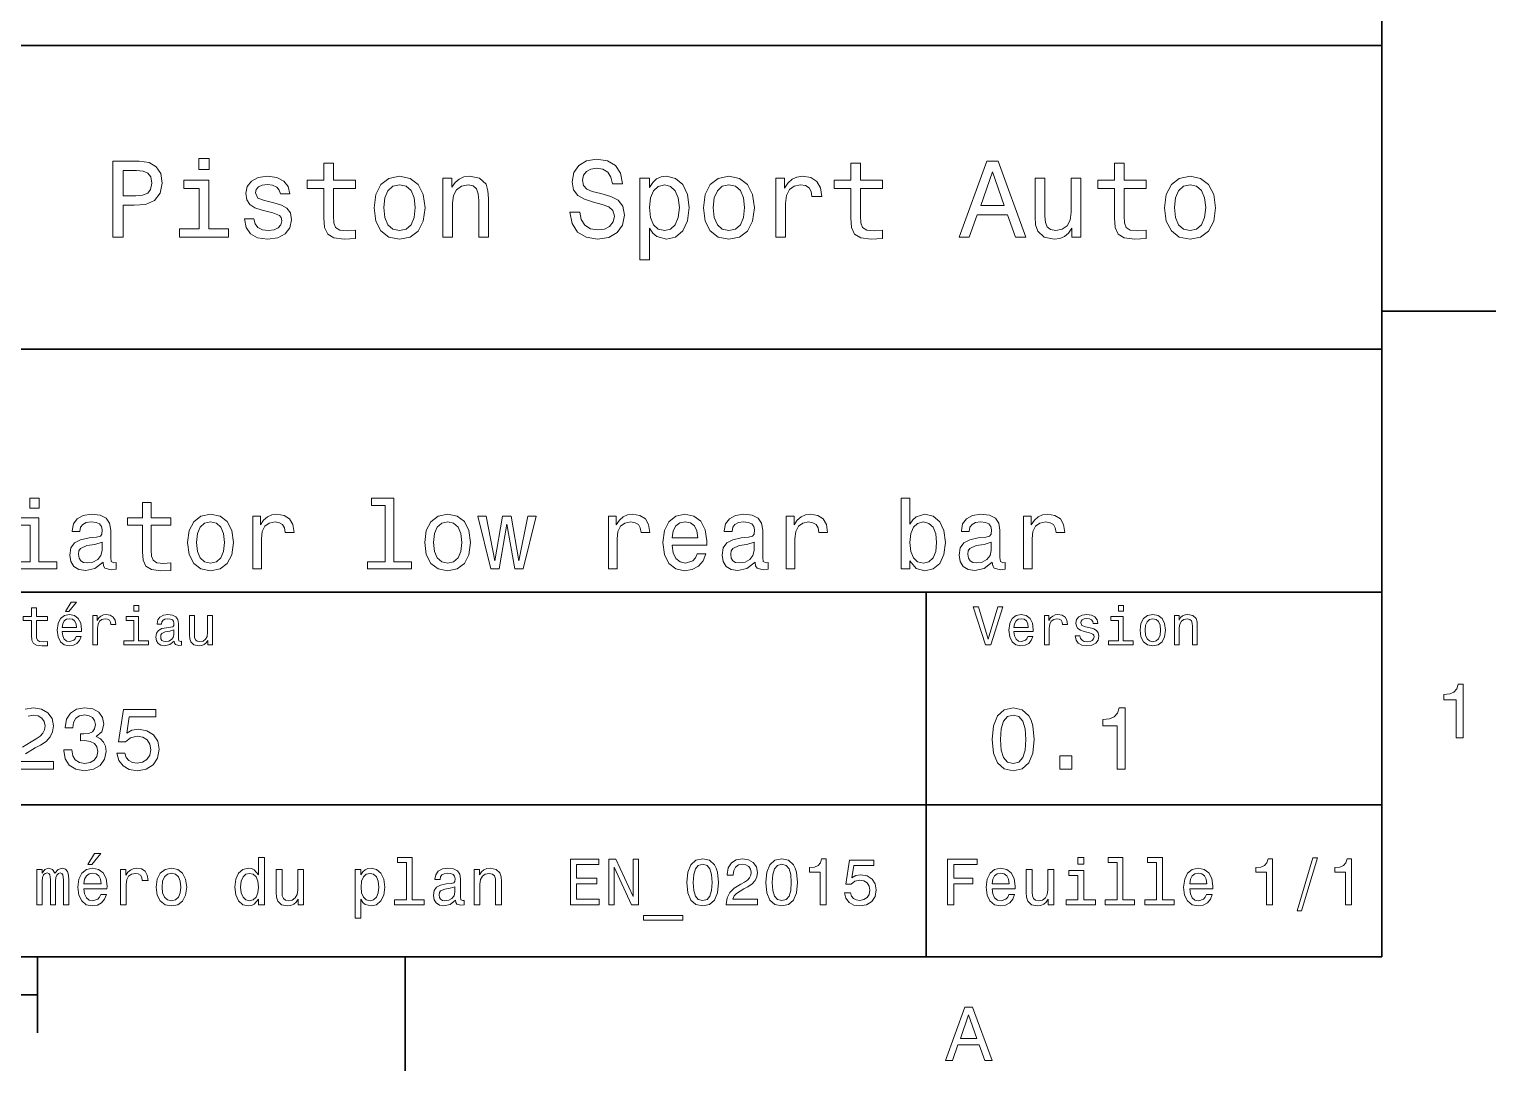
# Model space of a CAD drawing. Extents: x 0 to 297, y 0 to 210.
# Drawn here: x 198 to 294.5, y 2.5 to 71.1 of the extents above; entities that cross this region are included whole.
import ezdxf

# ---------------------------------------------------------------- set-up
doc = ezdxf.new("R2010")
doc.units = 0

msp = doc.modelspace()

# ---------------------------------------------------------------- linework, layer by layer
at = {"color": 7, "lineweight": 35}
for p, q in [((287, 10), (287, 200)), ((97, 70), (287, 70)), ((287, 70), (287, 10)), ((162, 50), (287, 50)), ((162, 34), (287, 34)), ((257, 10), (257, 34)), ((162, 20), (287, 20)), ((10, 10), (287, 10)), ((97, 10), (287, 10)), ((98.5, 7.5), (198.5, 7.5))]:
    msp.add_line(p, q, dxfattribs=at)
at = {"color": 7, "lineweight": 35, "ltscale": 0.1875}
for p, q in [((287, 52.5), (294.5, 52.5)), ((222.699997, 10), (222.699997, 2.5))]:
    msp.add_line(p, q, dxfattribs=at)
at = {"color": 7, "lineweight": 35, "ltscale": 0.125}
msp.add_line((198.5, 10), (198.5, 5), dxfattribs=at)
at = {"color": 7, "lineweight": 13}
for points in [[(203.462524, 57.381123), (204.125351, 57.381123), (204.125351, 59.492073), (204.860229, 59.492073), (205.602295, 59.528095), (206.193085, 59.780258), (206.574921, 60.270172), (206.704605, 60.940201), (206.603745, 61.559795), (206.315552, 62.013687), (205.840057, 62.287464), (205.191635, 62.381123), (203.462524, 62.381123)], [(209.788177, 62.554031), (209.118149, 62.554031), (209.118149, 61.833572), (209.788177, 61.833572)], [(217.353027, 60.579971), (217.353027, 58.64193), (217.396255, 58.015129), (217.597992, 57.582851), (218.001434, 57.330688), (218.685883, 57.244236), (219.43515, 57.280258), (219.43515, 57.827808), (218.887604, 57.78458), (218.390488, 57.842216), (218.123917, 58.022331), (218.008652, 58.324928), (217.98703, 58.75), (217.98703, 60.579971), (219.43515, 60.579971), (219.43515, 61.120316), (217.98703, 61.120316), (217.98703, 62.251438), (217.353027, 62.251438), (217.353027, 61.120316), (216.257935, 61.120316), (216.257935, 60.579971)], [(234.20462, 59.030979), (233.548996, 59.030979), (233.693085, 58.267288), (234.053314, 57.70533), (234.608078, 57.366714), (235.357361, 57.244236), (236.099426, 57.359509), (236.654175, 57.67651), (237.007202, 58.17363), (237.136902, 58.82925), (237.028824, 59.420029), (236.726227, 59.801872), (236.236313, 60.054031), (235.580704, 60.241352), (235.018738, 60.378242), (234.651306, 60.536743), (234.442368, 60.767288), (234.377533, 61.127522), (234.442368, 61.451729), (234.629684, 61.696686), (234.917877, 61.862389), (235.314133, 61.920029), (235.71759, 61.84798), (236.034592, 61.653458), (236.24353, 61.32925), (236.344391, 60.889767), (237, 60.889767), (237, 60.904179), (236.884735, 61.581409), (236.546112, 62.085732), (236.01297, 62.402737), (235.292511, 62.510807), (234.644104, 62.402737), (234.139771, 62.100143), (233.815567, 61.631844), (233.700287, 61.026657), (233.793961, 60.486309), (234.067734, 60.118874), (234.5, 59.873917), (235.09079, 59.6866), (235.674362, 59.520893), (236.113831, 59.362389), (236.380402, 59.131844), (236.47406, 58.757202), (236.387619, 58.375359), (236.164276, 58.087173), (235.825653, 57.907059), (235.386169, 57.849422), (234.896255, 57.928673), (234.521622, 58.159222), (234.283875, 58.533859)], [(252.05043, 60.579971), (252.05043, 58.64193), (252.093658, 58.015129), (252.29538, 57.582851), (252.698853, 57.330688), (253.383286, 57.244236), (254.132568, 57.280258), (254.132568, 57.827808), (253.585022, 57.78458), (253.087891, 57.842216), (252.82132, 58.022331), (252.706055, 58.324928), (252.684448, 58.75), (252.684448, 60.579971), (254.132568, 60.579971), (254.132568, 61.120316), (252.684448, 61.120316), (252.684448, 62.251438), (252.05043, 62.251438), (252.05043, 61.120316), (250.955322, 61.120316), (250.955322, 60.579971)], [(259.175781, 57.381123), (259.838623, 57.381123), (260.364563, 58.850864), (262.360229, 58.850864), (262.886169, 57.381123), (263.563416, 57.381123), (261.733429, 62.388329), (260.998566, 62.388329)], [(269.399109, 60.579971), (269.399109, 58.64193), (269.442352, 58.015129), (269.644073, 57.582851), (270.047546, 57.330688), (270.731995, 57.244236), (271.481262, 57.280258), (271.481262, 57.827808), (270.933716, 57.78458), (270.436584, 57.842216), (270.170013, 58.022331), (270.054749, 58.324928), (270.033142, 58.75), (270.033142, 60.579971), (271.481262, 60.579971), (271.481262, 61.120316), (270.033142, 61.120316), (270.033142, 62.251438), (269.399109, 62.251438), (269.399109, 61.120316), (268.304016, 61.120316), (268.304016, 60.579971)], [(205.01152, 61.76873), (205.443802, 61.725502), (205.760803, 61.588615), (205.94812, 61.336452), (206.01297, 60.940201), (205.940918, 60.522331), (205.746399, 60.270172), (205.414978, 60.140488), (204.96109, 60.104465), (204.125351, 60.104465), (204.125351, 61.76873)], [(209.766571, 57.914265), (209.766571, 61.120316), (208.138321, 61.120316), (208.138321, 60.579971), (209.132568, 60.579971), (209.132568, 57.914265), (207.835724, 57.914265), (207.835724, 57.381123), (211.077805, 57.381123), (211.077805, 57.914265)], [(214.060516, 59.636166), (213.44812, 59.780258), (212.994232, 59.945965), (212.842941, 60.28458), (212.886169, 60.522331), (213.03746, 60.695244), (213.282425, 60.803314), (213.635437, 60.846542), (213.97406, 60.803314), (214.240631, 60.67363), (214.413544, 60.479107), (214.485596, 60.219738), (215.105194, 60.219738), (215.105194, 60.23415), (214.997116, 60.70245), (214.701721, 61.069885), (214.240631, 61.30043), (213.635437, 61.386887), (213.023056, 61.30043), (212.57637, 61.062679), (212.29538, 60.709652), (212.208939, 60.262966), (212.273773, 59.830688), (212.475494, 59.528095), (212.806915, 59.311958), (213.289627, 59.16066), (213.995682, 58.987751), (214.427948, 58.807636), (214.543228, 58.663544), (214.586456, 58.447407), (214.521606, 58.180836), (214.348694, 57.979107), (214.067719, 57.849422), (213.693085, 57.806194), (213.296829, 57.849422), (213.008636, 58.000721), (212.814117, 58.245674), (212.734863, 58.584293), (212.122482, 58.584293), (212.223343, 58.007923), (212.518738, 57.590057), (212.98703, 57.337894), (213.635437, 57.244236), (214.312683, 57.337894), (214.809799, 57.590057), (215.112396, 57.993515), (215.220459, 58.519451), (215.141205, 58.973343), (214.917862, 59.283138), (214.55043, 59.484871)], [(220.65274, 59.311958), (220.768005, 58.432995), (221.099426, 57.78458), (221.625366, 57.381123), (222.331421, 57.244236), (223.030258, 57.381123), (223.556198, 57.777374), (223.887604, 58.425793), (224.010086, 59.311958), (223.887604, 60.190922), (223.556198, 60.846542), (223.030258, 61.242794), (222.331421, 61.386887), (221.625366, 61.242794), (221.099426, 60.839336), (220.768005, 60.190922)], [(221.301147, 59.319164), (221.365997, 59.967579), (221.567719, 60.435879), (221.891937, 60.72406), (222.331421, 60.824928), (222.763687, 60.72406), (223.087891, 60.443081), (223.289627, 59.967579), (223.361679, 59.319164), (223.289627, 58.663544), (223.087891, 58.188038), (222.763687, 57.899853), (222.331421, 57.806194), (221.891937, 57.899853), (221.567719, 58.188038), (221.365997, 58.663544)], [(225.177246, 57.381123), (225.811249, 57.381123), (225.811249, 59.614552), (225.876083, 60.12608), (226.085022, 60.500717), (226.409225, 60.731266), (226.841507, 60.817722), (227.187317, 60.745674), (227.403458, 60.551151), (227.511536, 60.226944), (227.547546, 59.794666), (227.547546, 57.381123), (228.181564, 57.381123), (228.181564, 59.924351), (228.15274, 60.435879), (228.023056, 60.86095), (227.597992, 61.25), (226.935165, 61.386887), (226.567719, 61.336452), (226.257935, 61.199566), (225.991364, 60.969017), (225.782425, 60.659222), (225.782425, 61.25), (225.177246, 61.25)], [(238.786743, 60.652016), (238.786743, 61.25), (238.15274, 61.25), (238.15274, 55.882565), (238.786743, 55.882565), (238.786743, 57.971901), (239.010101, 57.633286), (239.262253, 57.409943), (239.896271, 57.244236), (240.50145, 57.381123), (240.976959, 57.791786), (241.286743, 58.440201), (241.402023, 59.319164), (241.286743, 60.190922), (240.976959, 60.839336), (240.50145, 61.242794), (239.896271, 61.386887), (239.550446, 61.343658), (239.255051, 61.206772), (239.002899, 60.976223)], [(242.338623, 59.311958), (242.453888, 58.432995), (242.785309, 57.78458), (243.311249, 57.381123), (244.017303, 57.244236), (244.716141, 57.381123), (245.242081, 57.777374), (245.573486, 58.425793), (245.695969, 59.311958), (245.573486, 60.190922), (245.242081, 60.846542), (244.716141, 61.242794), (244.017303, 61.386887), (243.311249, 61.242794), (242.785309, 60.839336), (242.453888, 60.190922)], [(242.98703, 59.319164), (243.05188, 59.967579), (243.253601, 60.435879), (243.57782, 60.72406), (244.017303, 60.824928), (244.449585, 60.72406), (244.773773, 60.443081), (244.97551, 59.967579), (245.047546, 59.319164), (244.97551, 58.663544), (244.773773, 58.188038), (244.449585, 57.899853), (244.017303, 57.806194), (243.57782, 57.899853), (243.253601, 58.188038), (243.05188, 58.663544)], [(247.100861, 57.381123), (247.734863, 57.381123), (247.734863, 59.592937), (247.799713, 60.12608), (247.994232, 60.507923), (248.311249, 60.738472), (248.736313, 60.817722), (249.053314, 60.767288), (249.291077, 60.623199), (249.435165, 60.378242), (249.485596, 60.046829), (250.126801, 60.046829), (250.040344, 60.630402), (249.802597, 61.048271), (249.406342, 61.30043), (248.865997, 61.386887), (248.498566, 61.32925), (248.181549, 61.185158), (247.900574, 60.940201), (247.677246, 60.608788), (247.677246, 61.25), (247.100861, 61.25)], [(260.595093, 59.463257), (261.365997, 61.667866), (262.136902, 59.463257)], [(267.194519, 61.25), (266.560516, 61.25), (266.560516, 59.016571), (266.488464, 58.497837), (266.279541, 58.123196), (265.955322, 57.892651), (265.530243, 57.820602), (265.19165, 57.878242), (264.975494, 58.051151), (264.853027, 58.346542), (264.824219, 58.764408), (264.824219, 61.25), (264.190186, 61.25), (264.190186, 58.706772), (264.211792, 58.195244), (264.348694, 57.770172), (264.766571, 57.381123), (265.436584, 57.244236), (265.796814, 57.294666), (266.106628, 57.424351), (266.373199, 57.647694), (266.589325, 57.971901), (266.589325, 57.381123), (267.194519, 57.381123)], [(272.698853, 59.311958), (272.814117, 58.432995), (273.145508, 57.78458), (273.671448, 57.381123), (274.377502, 57.244236), (275.076355, 57.381123), (275.602295, 57.777374), (275.933716, 58.425793), (276.056183, 59.311958), (275.933716, 60.190922), (275.602295, 60.846542), (275.076355, 61.242794), (274.377502, 61.386887), (273.671448, 61.242794), (273.145508, 60.839336), (272.814117, 60.190922)], [(273.34726, 59.319164), (273.412109, 59.967579), (273.613831, 60.435879), (273.938019, 60.72406), (274.377502, 60.824928), (274.809784, 60.72406), (275.134003, 60.443081), (275.335724, 59.967579), (275.407776, 59.319164), (275.335724, 58.663544), (275.134003, 58.188038), (274.809784, 57.899853), (274.377502, 57.806194), (273.938019, 57.899853), (273.613831, 58.188038), (273.412109, 58.663544)], [(239.788193, 57.8134), (239.363129, 57.907059), (239.053314, 58.195244), (238.858795, 58.663544), (238.793945, 59.319164), (238.858795, 59.967579), (239.053314, 60.435879), (239.363129, 60.716858), (239.788193, 60.817722), (240.177246, 60.716858), (240.48703, 60.428673), (240.681564, 59.960373), (240.753601, 59.319164), (240.681564, 58.67075), (240.48703, 58.195244), (240.177246, 57.907059)], [(198.59726, 40.185879), (197.994232, 40.185879), (197.994232, 39.537464), (198.59726, 39.537464)], [(205.405624, 38.409222), (205.405624, 36.664986), (205.444519, 36.100864), (205.626083, 35.711815), (205.989197, 35.484871), (206.605194, 35.407059), (207.279541, 35.43948), (207.279541, 35.932274), (206.786743, 35.893372), (206.33934, 35.945244), (206.099426, 36.107349), (205.995682, 36.379681), (205.976227, 36.762245), (205.976227, 38.409222), (207.279541, 38.409222), (207.279541, 38.895531), (205.976227, 38.895531), (205.976227, 39.913544), (205.405624, 39.913544), (205.405624, 38.895531), (204.420029, 38.895531), (204.420029, 38.409222)], [(221.389038, 39.706051), (221.389038, 36.010086), (220.215424, 36.010086), (220.215424, 35.530258), (223.126801, 35.530258), (223.126801, 36.010086), (221.959656, 36.010086), (221.959656, 40.185879), (220.494232, 40.185879), (220.494232, 39.706051)], [(255.92363, 36.068443), (256.345093, 35.569164), (256.92218, 35.407059), (257.466858, 35.530258), (257.901306, 35.899857), (258.173645, 36.489914), (258.277374, 37.274494), (258.173645, 38.059078), (257.894806, 38.642651), (257.466858, 39.005764), (256.92218, 39.135445), (256.351563, 38.966858), (256.118164, 38.759365), (255.92363, 38.480545), (255.92363, 40.185879), (255.353027, 40.185879), (255.353027, 35.530258), (255.92363, 35.530258)], [(198.577805, 36.010086), (198.577805, 38.895531), (197.112396, 38.895531), (197.112396, 38.409222), (198.007202, 38.409222), (198.007202, 36.010086), (196.840057, 36.010086), (196.840057, 35.530258), (199.757919, 35.530258), (199.757919, 36.010086)], [(202.805481, 35.98415), (202.805481, 35.964695), (202.837891, 35.744236), (202.93515, 35.588615), (203.343658, 35.465416), (203.661377, 35.517288), (203.661377, 35.958214), (203.525208, 35.938759), (203.343658, 36.023052), (203.311234, 36.282421), (203.311234, 38.085014), (203.233429, 38.545387), (203.006485, 38.869595), (202.610947, 39.064121), (202.053314, 39.135445), (201.508636, 39.057636), (201.106628, 38.837173), (200.853745, 38.493515), (200.769455, 38.039623), (200.769455, 38.000721), (201.281708, 38.000721), (201.327087, 38.273052), (201.469742, 38.467579), (201.703171, 38.584293), (202.033859, 38.629681), (202.351578, 38.59726), (202.578522, 38.5), (202.714691, 38.331409), (202.760086, 38.09798), (202.734146, 37.825645), (202.630402, 37.68948), (202.371033, 37.624638), (201.88472, 37.572765), (201.327087, 37.456051), (200.931549, 37.248558), (200.69812, 36.924351), (200.626801, 36.444523), (200.691635, 36.016571), (200.892654, 35.698845), (201.216858, 35.497837), (201.664261, 35.426514), (202.267288, 35.562679)], [(208.375366, 37.268009), (208.479111, 36.476944), (208.777374, 35.893372), (209.250717, 35.530258), (209.886169, 35.407059), (210.515137, 35.530258), (210.988464, 35.886887), (211.286743, 36.470459), (211.396973, 37.268009), (211.286743, 38.059078), (210.988464, 38.649136), (210.515137, 39.005764), (209.886169, 39.135445), (209.250717, 39.005764), (208.777374, 38.642651), (208.479111, 38.059078)], [(208.958939, 37.274494), (209.017288, 37.858067), (209.198853, 38.279537), (209.490631, 38.538902), (209.886169, 38.629681), (210.275208, 38.538902), (210.567001, 38.286022), (210.748566, 37.858067), (210.8134, 37.274494), (210.748566, 36.684437), (210.567001, 36.256481), (210.275208, 35.997116), (209.886169, 35.912823), (209.490631, 35.997116), (209.198853, 36.256481), (209.017288, 36.684437)], [(212.661377, 35.530258), (213.231995, 35.530258), (213.231995, 37.520893), (213.290344, 38.000721), (213.465424, 38.344379), (213.750717, 38.551872), (214.133286, 38.623199), (214.418579, 38.577808), (214.632568, 38.448124), (214.762238, 38.227665), (214.807632, 37.929394), (215.38472, 37.929394), (215.306915, 38.454609), (215.092941, 38.830692), (214.736313, 39.057636), (214.25, 39.135445), (213.919312, 39.083572), (213.634003, 38.953888), (213.381119, 38.733429), (213.180115, 38.435158), (213.180115, 39.012245), (212.661377, 39.012245)], [(223.989197, 37.268009), (224.092941, 36.476944), (224.391205, 35.893372), (224.864548, 35.530258), (225.5, 35.407059), (226.128967, 35.530258), (226.602295, 35.886887), (226.900574, 36.470459), (227.010803, 37.268009), (226.900574, 38.059078), (226.602295, 38.649136), (226.128967, 39.005764), (225.5, 39.135445), (224.864548, 39.005764), (224.391205, 38.642651), (224.092941, 38.059078)], [(224.572754, 37.274494), (224.631119, 37.858067), (224.812683, 38.279537), (225.104462, 38.538902), (225.5, 38.629681), (225.889038, 38.538902), (226.180832, 38.286022), (226.362396, 37.858067), (226.427231, 37.274494), (226.362396, 36.684437), (226.180832, 36.256481), (225.889038, 35.997116), (225.5, 35.912823), (225.104462, 35.997116), (224.812683, 36.256481), (224.631119, 36.684437)], [(228.88472, 35.530258), (229.403458, 38.48703), (229.92218, 35.530258), (230.466858, 35.530258), (231.322754, 39.012245), (230.771606, 39.012245), (230.194519, 36.055473), (229.682281, 39.012245), (229.118149, 39.012245), (228.605896, 36.055473), (228.028809, 39.012245), (227.484146, 39.012245), (228.340057, 35.530258)], [(236.082123, 35.530258), (236.65274, 35.530258), (236.65274, 37.520893), (236.71109, 38.000721), (236.886169, 38.344379), (237.171463, 38.551872), (237.554031, 38.623199), (237.839325, 38.577808), (238.053314, 38.448124), (238.182983, 38.227665), (238.228378, 37.929394), (238.805466, 37.929394), (238.727661, 38.454609), (238.513687, 38.830692), (238.157059, 39.057636), (237.670746, 39.135445), (237.340057, 39.083572), (237.054749, 38.953888), (236.801865, 38.733429), (236.600861, 38.435158), (236.600861, 39.012245), (236.082123, 39.012245)], [(240.270889, 37.105907), (242.553314, 37.105907), (242.559784, 37.371758), (242.456055, 38.117435), (242.170746, 38.675072), (241.716858, 39.012245), (241.113831, 39.135445), (240.523773, 39.005764), (240.069885, 38.642651), (239.778091, 38.052593), (239.674347, 37.274494), (239.771606, 36.476944), (240.0634, 35.893372), (240.510803, 35.530258), (241.094376, 35.407059), (241.600143, 35.491352), (242.015121, 35.711815), (242.319885, 36.061958), (242.494949, 36.528816), (241.930832, 36.528816), (241.814117, 36.269451), (241.645523, 36.074928), (241.165695, 35.919308), (240.796112, 35.990631), (240.517288, 36.217579), (240.335724, 36.587173), (240.270889, 37.086452)], [(240.270889, 37.585735), (240.342209, 38.033138), (240.517288, 38.363831), (240.783142, 38.564842), (241.13327, 38.636166), (241.476944, 38.564842), (241.742798, 38.363831), (241.904892, 38.033138), (241.963257, 37.585735)], [(245.743515, 35.98415), (245.743515, 35.964695), (245.775925, 35.744236), (245.873199, 35.588615), (246.281693, 35.465416), (246.599426, 35.517288), (246.599426, 35.958214), (246.463257, 35.938759), (246.281693, 36.023052), (246.249268, 36.282421), (246.249268, 38.085014), (246.171463, 38.545387), (245.944519, 38.869595), (245.548981, 39.064121), (244.991348, 39.135445), (244.446686, 39.057636), (244.044662, 38.837173), (243.791779, 38.493515), (243.707489, 38.039623), (243.707489, 38.000721), (244.219727, 38.000721), (244.265121, 38.273052), (244.407776, 38.467579), (244.641205, 38.584293), (244.971893, 38.629681), (245.289612, 38.59726), (245.516571, 38.5), (245.65274, 38.331409), (245.69812, 38.09798), (245.67218, 37.825645), (245.568436, 37.68948), (245.309067, 37.624638), (244.822754, 37.572765), (244.265121, 37.456051), (243.869598, 37.248558), (243.636169, 36.924351), (243.564835, 36.444523), (243.629669, 36.016571), (243.830688, 35.698845), (244.154892, 35.497837), (244.602295, 35.426514), (245.205322, 35.562679)], [(247.792496, 35.530258), (248.363098, 35.530258), (248.363098, 37.520893), (248.421463, 38.000721), (248.596527, 38.344379), (248.881836, 38.551872), (249.264404, 38.623199), (249.549713, 38.577808), (249.763672, 38.448124), (249.893372, 38.227665), (249.938751, 37.929394), (250.515839, 37.929394), (250.438034, 38.454609), (250.22406, 38.830692), (249.867432, 39.057636), (249.381119, 39.135445), (249.050415, 39.083572), (248.765121, 38.953888), (248.512238, 38.733429), (248.311234, 38.435158), (248.311234, 39.012245), (247.792496, 39.012245)], [(257.693787, 37.274494), (257.628967, 36.690922), (257.453888, 36.262966), (257.175049, 36.003601), (256.824921, 35.919308), (256.442352, 36.003601), (256.163544, 36.262966), (255.988464, 36.684437), (255.930115, 37.274494), (255.988464, 37.858067), (256.163544, 38.279537), (256.442352, 38.532421), (256.824921, 38.623199), (257.175049, 38.532421), (257.453888, 38.273052), (257.628967, 37.851585)], [(261.357361, 35.98415), (261.357361, 35.964695), (261.389771, 35.744236), (261.48703, 35.588615), (261.895538, 35.465416), (262.213257, 35.517288), (262.213257, 35.958214), (262.077087, 35.938759), (261.895538, 36.023052), (261.863098, 36.282421), (261.863098, 38.085014), (261.785309, 38.545387), (261.55835, 38.869595), (261.162811, 39.064121), (260.605164, 39.135445), (260.060516, 39.057636), (259.658508, 38.837173), (259.405609, 38.493515), (259.32132, 38.039623), (259.32132, 38.000721), (259.833557, 38.000721), (259.878967, 38.273052), (260.021606, 38.467579), (260.255035, 38.584293), (260.585724, 38.629681), (260.903442, 38.59726), (261.130402, 38.5), (261.266571, 38.331409), (261.311951, 38.09798), (261.286011, 37.825645), (261.182281, 37.68948), (260.922913, 37.624638), (260.436584, 37.572765), (259.878967, 37.456051), (259.483429, 37.248558), (259.25, 36.924351), (259.17868, 36.444523), (259.2435, 36.016571), (259.444519, 35.698845), (259.768738, 35.497837), (260.216125, 35.426514), (260.819153, 35.562679)], [(263.406342, 35.530258), (263.976929, 35.530258), (263.976929, 37.520893), (264.035278, 38.000721), (264.210388, 38.344379), (264.495667, 38.551872), (264.878235, 38.623199), (265.163544, 38.577808), (265.377502, 38.448124), (265.507202, 38.227665), (265.552582, 37.929394), (266.129669, 37.929394), (266.05188, 38.454609), (265.837891, 38.830692), (265.481262, 39.057636), (264.994934, 39.135445), (264.664246, 39.083572), (264.378967, 38.953888), (264.126068, 38.733429), (263.925049, 38.435158), (263.925049, 39.012245), (263.406342, 39.012245)], [(202.740631, 36.749279), (202.662827, 36.412102), (202.455322, 36.152737), (202.144089, 35.98415), (201.76152, 35.925793), (201.515137, 35.958214), (201.340057, 36.061958), (201.229828, 36.243515), (201.197403, 36.496395), (201.223343, 36.723343), (201.327087, 36.885445), (201.742065, 37.067001), (202.267288, 37.14481), (202.740631, 37.30043)], [(245.678665, 36.749279), (245.600861, 36.412102), (245.393372, 36.152737), (245.082123, 35.98415), (244.699554, 35.925793), (244.453156, 35.958214), (244.278091, 36.061958), (244.167862, 36.243515), (244.135437, 36.496395), (244.161377, 36.723343), (244.265121, 36.885445), (244.680115, 37.067001), (245.205322, 37.14481), (245.678665, 37.30043)], [(261.292511, 36.749279), (261.214691, 36.412102), (261.007202, 36.152737), (260.695953, 35.98415), (260.313385, 35.925793), (260.067017, 35.958214), (259.891937, 36.061958), (259.781677, 36.243515), (259.749268, 36.496395), (259.775208, 36.723343), (259.878967, 36.885445), (260.293945, 37.067001), (260.819153, 37.14481), (261.292511, 37.30043)], [(198.100861, 32.130402), (198.100861, 31.161383), (198.122482, 30.847982), (198.223343, 30.631844), (198.425079, 30.505762), (198.767288, 30.462536), (199.141937, 30.480547), (199.141937, 30.754322), (198.868149, 30.732708), (198.619598, 30.761526), (198.486313, 30.851583), (198.42868, 31.002882), (198.417862, 31.215418), (198.417862, 32.130402), (199.141937, 32.130402), (199.141937, 32.400574), (198.417862, 32.400574), (198.417862, 32.966137), (198.100861, 32.966137), (198.100861, 32.400574), (197.553314, 32.400574), (197.553314, 32.130402)], [(200.341492, 32.728386), (200.554031, 32.728386), (201.054749, 33.340778), (200.701736, 33.340778)], [(205.161377, 33.117435), (204.82637, 33.117435), (204.82637, 32.757202), (205.161377, 32.757202)], [(261.71109, 33.03458), (261.08429, 30.905619), (260.439484, 33.03458), (260.09726, 33.03458), (260.904175, 30.530979), (261.264404, 30.530979), (262.053314, 33.03458)], [(269.992798, 33.117435), (269.657776, 33.117435), (269.657776, 32.757202), (269.992798, 32.757202)], [(200.121765, 31.40634), (201.389771, 31.40634), (201.393372, 31.554033), (201.335739, 31.9683), (201.177231, 32.278099), (200.925079, 32.465416), (200.590057, 32.533859), (200.262253, 32.461815), (200.010086, 32.260086), (199.847977, 31.932276), (199.790344, 31.5), (199.844376, 31.056915), (200.006485, 30.732708), (200.255051, 30.530979), (200.579254, 30.462536), (200.860229, 30.509365), (201.090775, 30.631844), (201.260086, 30.826368), (201.357346, 31.085733), (201.043945, 31.085733), (200.979111, 30.941643), (200.885452, 30.833572), (200.618881, 30.747118), (200.413544, 30.786743), (200.258652, 30.912823), (200.157776, 31.118155), (200.121765, 31.395533)], [(200.121765, 31.672911), (200.161377, 31.921469), (200.258652, 32.105186), (200.406342, 32.216858), (200.600861, 32.256485), (200.791794, 32.216858), (200.939484, 32.105186), (201.029541, 31.921469), (201.061966, 31.672911)], [(202.131851, 30.530979), (202.448853, 30.530979), (202.448853, 31.636887), (202.481262, 31.903458), (202.578537, 32.094379), (202.73703, 32.209652), (202.94957, 32.249279), (203.108063, 32.224064), (203.226944, 32.152016), (203.298996, 32.029537), (203.324203, 31.863832), (203.644806, 31.863832), (203.601593, 32.155621), (203.482712, 32.364552), (203.284576, 32.490635), (203.014404, 32.533859), (202.830688, 32.505043), (202.672195, 32.432995), (202.531708, 32.310516), (202.420029, 32.144814), (202.420029, 32.465416), (202.131851, 32.465416)], [(205.150574, 30.79755), (205.150574, 32.400574), (204.336456, 32.400574), (204.336456, 32.130402), (204.833572, 32.130402), (204.833572, 30.79755), (204.185165, 30.79755), (204.185165, 30.530979), (205.806198, 30.530979), (205.806198, 30.79755)], [(207.499283, 30.78314), (207.499283, 30.772333), (207.517288, 30.649855), (207.57132, 30.5634), (207.798264, 30.494957), (207.974777, 30.523775), (207.974777, 30.768732), (207.899139, 30.757925), (207.798264, 30.804754), (207.780258, 30.948847), (207.780258, 31.950287), (207.73703, 32.206051), (207.610947, 32.386166), (207.391205, 32.494236), (207.081406, 32.533859), (206.778824, 32.490635), (206.555481, 32.368156), (206.414978, 32.177231), (206.368149, 31.925072), (206.368149, 31.903458), (206.65274, 31.903458), (206.677948, 32.054756), (206.757202, 32.162823), (206.886887, 32.227665), (207.070602, 32.25288), (207.247116, 32.234871), (207.373199, 32.180836), (207.448853, 32.087173), (207.47406, 31.957493), (207.459656, 31.806194), (207.402023, 31.730547), (207.257919, 31.694523), (206.987747, 31.665705), (206.677948, 31.600864), (206.458206, 31.48559), (206.328537, 31.305475), (206.28891, 31.038904), (206.324921, 30.801151), (206.4366, 30.62464), (206.616714, 30.512968), (206.86528, 30.473343), (207.200287, 30.54899)], [(210.010086, 32.465416), (209.693085, 32.465416), (209.693085, 31.348703), (209.657059, 31.089336), (209.552597, 30.902016), (209.390488, 30.786743), (209.177948, 30.750719), (209.008636, 30.779539), (208.900574, 30.865993), (208.83934, 31.013687), (208.824921, 31.222622), (208.824921, 32.465416), (208.507919, 32.465416), (208.507919, 31.193804), (208.518738, 30.93804), (208.587173, 30.725504), (208.796112, 30.530979), (209.131119, 30.462536), (209.311234, 30.487751), (209.466141, 30.552593), (209.599426, 30.664265), (209.707489, 30.826368), (209.707489, 30.530979), (210.010086, 30.530979)], [(262.784576, 31.40634), (264.052582, 31.40634), (264.056183, 31.554033), (263.998566, 31.9683), (263.840057, 32.278099), (263.587891, 32.465416), (263.252869, 32.533859), (262.925079, 32.461815), (262.672913, 32.260086), (262.510803, 31.932276), (262.453156, 31.5), (262.507202, 31.056915), (262.669312, 30.732708), (262.917877, 30.530979), (263.242065, 30.462536), (263.523041, 30.509365), (263.753601, 30.631844), (263.922913, 30.826368), (264.020172, 31.085733), (263.706787, 31.085733), (263.641937, 30.941643), (263.548279, 30.833572), (263.281708, 30.747118), (263.076355, 30.786743), (262.921478, 30.912823), (262.820618, 31.118155), (262.784576, 31.395533)], [(262.784576, 31.672911), (262.824219, 31.921469), (262.921478, 32.105186), (263.069153, 32.216858), (263.263702, 32.256485), (263.45462, 32.216858), (263.602295, 32.105186), (263.692352, 31.921469), (263.724792, 31.672911)], [(264.794678, 30.530979), (265.111664, 30.530979), (265.111664, 31.636887), (265.144104, 31.903458), (265.241364, 32.094379), (265.399841, 32.209652), (265.612396, 32.249279), (265.770905, 32.224064), (265.889771, 32.152016), (265.961823, 32.029537), (265.98703, 31.863832), (266.307648, 31.863832), (266.264404, 32.155621), (266.145538, 32.364552), (265.947418, 32.490635), (265.677246, 32.533859), (265.49353, 32.505043), (265.335022, 32.432995), (265.194519, 32.310516), (265.082855, 32.144814), (265.082855, 32.465416), (264.794678, 32.465416)], [(267.791779, 31.658501), (267.485596, 31.730547), (267.258636, 31.8134), (267.182983, 31.982708), (267.20462, 32.101585), (267.280273, 32.188038), (267.40274, 32.242073), (267.579254, 32.263687), (267.748566, 32.242073), (267.881836, 32.177231), (267.968292, 32.079971), (268.004333, 31.950287), (268.314117, 31.950287), (268.314117, 31.957493), (268.260101, 32.191643), (268.112396, 32.375359), (267.881836, 32.490635), (267.579254, 32.533859), (267.273041, 32.490635), (267.049713, 32.371758), (266.90921, 32.195244), (266.865997, 31.971901), (266.898407, 31.755764), (266.999268, 31.604465), (267.164978, 31.496397), (267.406342, 31.420748), (267.759369, 31.334293), (267.975494, 31.244236), (268.033142, 31.17219), (268.054749, 31.064121), (268.022339, 30.930836), (267.935883, 30.829971), (267.79538, 30.765129), (267.608063, 30.743515), (267.409943, 30.765129), (267.265839, 30.840778), (267.168579, 30.963255), (267.128967, 31.132565), (266.822754, 31.132565), (266.873199, 30.844379), (267.020905, 30.635447), (267.255035, 30.509365), (267.579254, 30.462536), (267.917877, 30.509365), (268.166412, 30.635447), (268.317719, 30.837175), (268.371765, 31.100143), (268.332123, 31.327089), (268.220459, 31.481987), (268.036743, 31.582851)], [(269.981995, 30.79755), (269.981995, 32.400574), (269.167877, 32.400574), (269.167877, 32.130402), (269.664978, 32.130402), (269.664978, 30.79755), (269.016571, 30.79755), (269.016571, 30.530979), (270.637604, 30.530979), (270.637604, 30.79755)], [(271.087891, 31.496397), (271.145538, 31.056915), (271.311249, 30.732708), (271.574219, 30.530979), (271.927246, 30.462536), (272.276672, 30.530979), (272.539612, 30.729107), (272.705322, 31.053314), (272.766571, 31.496397), (272.705322, 31.935879), (272.539612, 32.263687), (272.276672, 32.461815), (271.927246, 32.533859), (271.574219, 32.461815), (271.311249, 32.260086), (271.145538, 31.935879)], [(271.412109, 31.5), (271.444519, 31.824207), (271.54538, 32.058357), (271.707489, 32.20245), (271.927246, 32.25288), (272.143372, 32.20245), (272.305481, 32.061958), (272.406342, 31.824207), (272.442352, 31.5), (272.406342, 31.17219), (272.305481, 30.934437), (272.143372, 30.790344), (271.927246, 30.743515), (271.707489, 30.790344), (271.54538, 30.934437), (271.444519, 31.17219)], [(273.350159, 30.530979), (273.667145, 30.530979), (273.667145, 31.647694), (273.699554, 31.903458), (273.804047, 32.090778), (273.966125, 32.206051), (274.182281, 32.249279), (274.355194, 32.213257), (274.463257, 32.115993), (274.517303, 31.95389), (274.535309, 31.737751), (274.535309, 30.530979), (274.852295, 30.530979), (274.852295, 31.802593), (274.837891, 32.058357), (274.773041, 32.270893), (274.560516, 32.465416), (274.229095, 32.533859), (274.04538, 32.508644), (273.890503, 32.440201), (273.757202, 32.324928), (273.65274, 32.170029), (273.65274, 32.465416), (273.350159, 32.465416)], [(207.463257, 31.208212), (207.420029, 31.020893), (207.304749, 30.876801), (207.131851, 30.78314), (206.919312, 30.750719), (206.782425, 30.768732), (206.68515, 30.826368), (206.623917, 30.927233), (206.605911, 31.067722), (206.620316, 31.193804), (206.677948, 31.283861), (206.908508, 31.384726), (207.200287, 31.427954), (207.463257, 31.514408)], [(291.909241, 24.416786), (292.368164, 24.416786), (292.368164, 27.942001), (292.025208, 27.942001), (291.934448, 27.634365), (291.752899, 27.427593), (291.475525, 27.306557), (291.092224, 27.266211), (291.092224, 26.90814), (291.909241, 26.90814)], [(200.221909, 23.616716), (200.221909, 23.57637), (200.314117, 23.023056), (200.585022, 22.60807), (201.01152, 22.342941), (201.57637, 22.244957), (202.175797, 22.342941), (202.625366, 22.596542), (202.913544, 23), (203.017288, 23.518732), (202.971176, 23.858791), (202.844376, 24.135448), (202.636887, 24.348703), (202.360229, 24.504324), (202.734863, 24.815563), (202.867432, 25.311239), (202.780975, 25.760807), (202.533142, 26.100864), (202.129684, 26.314121), (201.57637, 26.38905), (201.057632, 26.296831), (200.659943, 26.043228), (200.400574, 25.639771), (200.314117, 25.103746), (200.314117, 25.063402), (200.827087, 25.063402), (200.873199, 25.432278), (201.023056, 25.697407), (201.265137, 25.858791), (201.605194, 25.916428), (201.904892, 25.870317), (202.123917, 25.749281), (202.256485, 25.553314), (202.30835, 25.288185), (202.256485, 25.005764), (202.118149, 24.815563), (201.876083, 24.700289), (201.547546, 24.665707), (201.322769, 24.671471), (201.322769, 24.216139), (201.605194, 24.227667), (201.968292, 24.175793), (202.239197, 24.037464), (202.400574, 23.812681), (202.458206, 23.518732), (202.394806, 23.184439), (202.227661, 22.9366), (201.96254, 22.780981), (201.610947, 22.729107), (201.247833, 22.786745), (200.982712, 22.959656), (200.815567, 23.236313), (200.752167, 23.616716)], [(203.714691, 23.40346), (203.841492, 22.930836), (204.123917, 22.56196), (204.53891, 22.331413), (205.069168, 22.244957), (205.651291, 22.348703), (206.106628, 22.631124), (206.394806, 23.080692), (206.504318, 23.657061), (206.406342, 24.193085), (206.129684, 24.613834), (205.697403, 24.884727), (205.138336, 24.98271), (204.706055, 24.913546), (204.371765, 24.723343), (204.533142, 25.801153), (206.285309, 25.801153), (206.285309, 26.273777), (204.146973, 26.273777), (203.829971, 24.152739), (204.291061, 24.152739), (204.625366, 24.423632), (205.05188, 24.521614), (205.420746, 24.458214), (205.703171, 24.273777), (205.881851, 23.991356), (205.945251, 23.628242), (205.881851, 23.265131), (205.697403, 22.98271), (205.414978, 22.804035), (205.05188, 22.740635), (204.746399, 22.780981), (204.510086, 22.913546), (204.337173, 23.121038), (204.250717, 23.40346)], [(261.345825, 24.314121), (261.432281, 23.409224), (261.703156, 22.763689), (262.135437, 22.371759), (262.734863, 22.244957), (263.328522, 22.371759), (263.760803, 22.763689), (264.02594, 23.409224), (264.118164, 24.314121), (264.02594, 25.213257), (263.916412, 25.570606), (263.760803, 25.864553), (263.328522, 26.256485), (262.734863, 26.38905), (262.135437, 26.256485), (261.703156, 25.858791), (261.432281, 25.213257)], [(269.570618, 22.360231), (270.095093, 22.360231), (270.095093, 26.38905), (269.703156, 26.38905), (269.599426, 26.037464), (269.391937, 25.801153), (269.074921, 25.662825), (268.636902, 25.616714), (268.636902, 25.207493), (269.570618, 25.207493)], [(261.899139, 24.314121), (261.945251, 25.011528), (262.089325, 25.51297), (262.348694, 25.806917), (262.734863, 25.910664), (263.115265, 25.806917), (263.374634, 25.51297), (263.518738, 25.011528), (263.56485, 24.314121), (263.518738, 23.610952), (263.374634, 23.10951), (263.115265, 22.815563), (262.734863, 22.717581), (262.348694, 22.815563), (262.089325, 23.10951), (261.945251, 23.610952)], [(265.806915, 22.360231), (266.602295, 22.360231), (266.602295, 23.219021), (265.806915, 23.219021)], [(201.809799, 16.065563), (202.06485, 16.065563), (202.66571, 16.800432), (202.242081, 16.800432)], [(213.048996, 13.787464), (213.048996, 13.428675), (213.429398, 13.428675), (213.429398, 16.532421), (213.053314, 16.532421), (213.053314, 15.395534), (212.763687, 15.724064), (212.586456, 15.801874), (212.383286, 15.832133), (212.015854, 15.745678), (211.730545, 15.503603), (211.544662, 15.114553), (211.479828, 14.591499), (211.544662, 14.068444), (211.730545, 13.675073), (212.015854, 13.428675), (212.383286, 13.346542), (212.586456, 13.376801), (212.768005, 13.454611)], [(222.788193, 16.212536), (222.788193, 13.748559), (222.005768, 13.748559), (222.005768, 13.428675), (223.946686, 13.428675), (223.946686, 13.748559), (223.168594, 13.748559), (223.168594, 16.532421), (222.19165, 16.532421), (222.19165, 16.212536)], [(233.574921, 13.428675), (235.476944, 13.428675), (235.476944, 13.791787), (233.97261, 13.791787), (233.97261, 14.807637), (235.312668, 14.807637), (235.312668, 15.166427), (233.97261, 15.166427), (233.97261, 16.065563), (235.442352, 16.065563), (235.442352, 16.428675), (233.574921, 16.428675)], [(236.099411, 13.428675), (236.458206, 13.428675), (236.458206, 15.888329), (237.608063, 13.428675), (238.070602, 13.428675), (238.070602, 16.428675), (237.707489, 16.428675), (237.707489, 13.969021), (236.570602, 16.428675), (236.099411, 16.428675)], [(241.247833, 14.894093), (241.312668, 14.215418), (241.515839, 13.731268), (241.840057, 13.43732), (242.289612, 13.342219), (242.734863, 13.43732), (243.059067, 13.731268), (243.257919, 14.215418), (243.327087, 14.894093), (243.257919, 15.568444), (243.175781, 15.836456), (243.059067, 16.056917), (242.734863, 16.350864), (242.289612, 16.450289), (241.840057, 16.350864), (241.515839, 16.052593), (241.312668, 15.568444)], [(243.837173, 13.428675), (245.899124, 13.428675), (245.899124, 13.800432), (244.26944, 13.800432), (244.360229, 14.003603), (244.515839, 14.172191), (244.995667, 14.479107), (245.250717, 14.60879), (245.536011, 14.794669), (245.739182, 15.010807), (245.855896, 15.26585), (245.899124, 15.555476), (245.825638, 15.918589), (245.622467, 16.203892), (245.311234, 16.385447), (244.90921, 16.450289), (244.494232, 16.376802), (244.178665, 16.173632), (243.975494, 15.849424), (243.906342, 15.421471), (243.906342, 15.360951), (244.299713, 15.360951), (244.299713, 15.395534), (244.338608, 15.689482), (244.455322, 15.905621), (244.641205, 16.043949), (244.887604, 16.091499), (245.138321, 16.048271), (245.324203, 15.940203), (245.445236, 15.771614), (245.488464, 15.559799), (245.458206, 15.360951), (245.376068, 15.192364), (245.237747, 15.045389), (245.047546, 14.915707), (244.792496, 14.777378), (244.368866, 14.509366), (244.070602, 14.224064), (243.893372, 13.878242), (243.837173, 13.441643)], [(246.452438, 14.894093), (246.517288, 14.215418), (246.720459, 13.731268), (247.044662, 13.43732), (247.494232, 13.342219), (247.939468, 13.43732), (248.263687, 13.731268), (248.462524, 14.215418), (248.531693, 14.894093), (248.462524, 15.568444), (248.380402, 15.836456), (248.263687, 16.056917), (247.939468, 16.350864), (247.494232, 16.450289), (247.044662, 16.350864), (246.720459, 16.052593), (246.517288, 15.568444)], [(250.018723, 13.428675), (250.412094, 13.428675), (250.412094, 16.450289), (250.118149, 16.450289), (250.040344, 16.1866), (249.88472, 16.009367), (249.646973, 15.905621), (249.318436, 15.871038), (249.318436, 15.564121), (250.018723, 15.564121)], [(258.414978, 13.428675), (258.817017, 13.428675), (258.817017, 14.807637), (260.079254, 14.807637), (260.079254, 15.166427), (258.817017, 15.166427), (258.817017, 16.065563), (260.368866, 16.065563), (260.368866, 16.428675), (258.414978, 16.428675)], [(267.389038, 16.532421), (266.98703, 16.532421), (266.98703, 16.100145), (267.389038, 16.100145)], [(269.572052, 16.212536), (269.572052, 13.748559), (268.789612, 13.748559), (268.789612, 13.428675), (270.73056, 13.428675), (270.73056, 13.748559), (269.952454, 13.748559), (269.952454, 16.532421), (268.975494, 16.532421), (268.975494, 16.212536)], [(272.174347, 16.212536), (272.174347, 13.748559), (271.391937, 13.748559), (271.391937, 13.428675), (273.332855, 13.428675), (273.332855, 13.748559), (272.554749, 13.748559), (272.554749, 16.532421), (271.57782, 16.532421), (271.57782, 16.212536)], [(279.416443, 13.428675), (279.809814, 13.428675), (279.809814, 16.450289), (279.515839, 16.450289), (279.438049, 16.1866), (279.28241, 16.009367), (279.044678, 15.905621), (278.716125, 15.871038), (278.716125, 15.564121), (279.416443, 15.564121)], [(281.42218, 13.026657), (281.720459, 13.026657), (282.766571, 16.510807), (282.463989, 16.510807)], [(284.621033, 13.428675), (285.014404, 13.428675), (285.014404, 16.450289), (284.720459, 16.450289), (284.642639, 16.1866), (284.48703, 16.009367), (284.249268, 15.905621), (283.920746, 15.871038), (283.920746, 15.564121), (284.621033, 15.564121)], [(198.459656, 13.428675), (198.809799, 13.428675), (198.809799, 14.980548), (198.831406, 15.213978), (198.896255, 15.382565), (198.995682, 15.481989), (199.125366, 15.520894), (199.229111, 15.486312), (199.298279, 15.399857), (199.332855, 15.252882), (199.345825, 15.058358), (199.345825, 13.428675), (199.674347, 13.428675), (199.674347, 14.980548), (199.695969, 15.209655), (199.760803, 15.378242), (199.864548, 15.481989), (199.994232, 15.520894), (200.097977, 15.486312), (200.167145, 15.399857), (200.210373, 15.058358), (200.210373, 13.428675), (200.560516, 13.428675), (200.560516, 15.032421), (200.53891, 15.365274), (200.469742, 15.620317), (200.331406, 15.775937), (200.106628, 15.832133), (199.842941, 15.745678), (199.639771, 15.494957), (199.479828, 15.741355), (199.211823, 15.832133), (198.965424, 15.745678), (198.796829, 15.503603), (198.796829, 15.75), (198.459656, 15.75)], [(201.546112, 14.479107), (203.067719, 14.479107), (203.072052, 14.656341), (203.002884, 15.153459), (202.812683, 15.525217), (202.510086, 15.75), (202.108063, 15.832133), (201.714691, 15.745678), (201.412109, 15.503603), (201.217575, 15.110231), (201.148422, 14.591499), (201.213257, 14.059798), (201.407776, 13.67075), (201.706055, 13.428675), (202.095108, 13.346542), (202.432281, 13.402739), (202.708939, 13.549712), (202.912109, 13.783141), (203.028824, 14.09438), (202.65274, 14.09438), (202.574936, 13.92147), (202.46254, 13.791787), (202.142654, 13.688041), (201.896255, 13.735591), (201.710373, 13.886888), (201.58934, 14.133286), (201.546112, 14.466139)], [(201.546112, 14.798992), (201.593658, 15.097262), (201.710373, 15.317724), (201.887604, 15.45173), (202.121033, 15.49928), (202.350143, 15.45173), (202.527374, 15.317724), (202.635452, 15.097262), (202.674347, 14.798992)], [(203.958221, 13.428675), (204.338623, 13.428675), (204.338623, 14.755764), (204.377518, 15.075649), (204.494232, 15.304755), (204.684433, 15.443084), (204.939484, 15.490635), (205.129684, 15.460375), (205.272339, 15.373919), (205.358795, 15.226946), (205.389053, 15.028098), (205.773773, 15.028098), (205.721909, 15.378242), (205.579254, 15.628963), (205.341492, 15.78026), (205.017288, 15.832133), (204.796829, 15.797551), (204.606628, 15.711096), (204.438034, 15.564121), (204.304031, 15.365274), (204.304031, 15.75), (203.958221, 15.75)], [(206.305481, 14.587176), (206.374634, 14.059798), (206.573486, 13.67075), (206.889053, 13.428675), (207.312683, 13.346542), (207.731995, 13.428675), (208.047546, 13.666427), (208.246399, 14.055476), (208.319885, 14.587176), (208.246399, 15.114553), (208.047546, 15.507925), (207.731995, 15.745678), (207.312683, 15.832133), (206.889053, 15.745678), (206.573486, 15.503603), (206.374634, 15.114553)], [(206.694519, 14.591499), (206.733429, 14.980548), (206.854462, 15.261528), (207.048996, 15.434439), (207.312683, 15.494957), (207.572052, 15.434439), (207.766571, 15.26585), (207.887604, 14.980548), (207.930832, 14.591499), (207.887604, 14.198127), (207.766571, 13.912825), (207.572052, 13.739914), (207.312683, 13.683718), (207.048996, 13.739914), (206.854462, 13.912825), (206.733429, 14.198127)], [(212.44812, 15.490635), (212.698853, 15.430116), (212.889053, 15.261528), (213.001434, 14.980548), (213.044678, 14.591499), (213.001434, 14.198127), (212.889053, 13.917148), (212.698853, 13.744237), (212.44812, 13.688041), (212.210373, 13.744237), (212.028824, 13.917148), (211.907776, 14.20245), (211.868881, 14.591499), (211.907776, 14.976225), (212.028824, 15.257205), (212.210373, 15.430116)], [(216.014404, 15.75), (215.634003, 15.75), (215.634003, 14.409943), (215.590775, 14.098703), (215.465424, 13.873919), (215.270889, 13.735591), (215.015854, 13.692364), (214.812683, 13.726946), (214.682999, 13.830692), (214.609512, 14.007925), (214.592224, 14.258646), (214.592224, 15.75), (214.211823, 15.75), (214.211823, 14.224064), (214.224792, 13.917148), (214.306915, 13.662104), (214.557632, 13.428675), (214.959656, 13.346542), (215.175797, 13.376801), (215.361679, 13.454611), (215.521622, 13.588617), (215.651306, 13.783141), (215.651306, 13.428675), (216.014404, 13.428675)], [(219.788193, 15.391211), (219.788193, 15.75), (219.407776, 15.75), (219.407776, 12.529539), (219.788193, 12.529539), (219.788193, 13.783141), (219.922195, 13.579971), (220.073486, 13.445966), (220.453888, 13.346542), (220.817001, 13.428675), (221.10231, 13.675073), (221.288193, 14.064121), (221.357346, 14.591499), (221.288193, 15.114553), (221.10231, 15.503603), (220.817001, 15.745678), (220.453888, 15.832133), (220.246399, 15.806196), (220.069168, 15.724064), (219.917877, 15.585735)], [(220.389053, 13.688041), (220.134003, 13.744237), (219.948135, 13.917148), (219.831421, 14.198127), (219.792511, 14.591499), (219.831421, 14.980548), (219.948135, 15.261528), (220.134003, 15.430116), (220.389053, 15.490635), (220.622482, 15.430116), (220.808365, 15.257205), (220.925079, 14.976225), (220.968307, 14.591499), (220.925079, 14.20245), (220.808365, 13.917148), (220.622482, 13.744237)], [(226.01297, 13.731268), (226.01297, 13.7183), (226.034592, 13.571326), (226.099426, 13.46758), (226.371765, 13.385448), (226.583588, 13.42003), (226.583588, 13.713977), (226.492798, 13.701009), (226.371765, 13.757205), (226.350159, 13.930116), (226.350159, 15.131845), (226.298279, 15.438761), (226.146973, 15.6549), (225.883286, 15.784582), (225.511536, 15.832133), (225.148422, 15.78026), (224.880402, 15.633286), (224.711823, 15.404179), (224.655624, 15.101585), (224.655624, 15.075649), (224.997131, 15.075649), (225.027374, 15.257205), (225.122482, 15.386889), (225.278107, 15.464698), (225.498566, 15.494957), (225.710388, 15.473343), (225.861679, 15.408502), (225.952454, 15.29611), (225.982712, 15.140491), (225.965424, 14.958934), (225.896255, 14.868156), (225.723343, 14.824928), (225.399139, 14.790346), (225.027374, 14.712537), (224.763687, 14.574208), (224.608078, 14.358069), (224.560516, 14.038185), (224.60376, 13.752882), (224.737762, 13.541066), (224.953888, 13.407061), (225.252167, 13.35951), (225.654175, 13.450289)], [(227.236313, 13.428675), (227.616714, 13.428675), (227.616714, 14.768732), (227.655624, 15.075649), (227.780975, 15.300432), (227.97551, 15.438761), (228.234879, 15.490635), (228.442368, 15.447407), (228.572052, 15.330692), (228.636887, 15.136168), (228.658508, 14.876801), (228.658508, 13.428675), (229.03891, 13.428675), (229.03891, 14.954612), (229.021622, 15.261528), (228.943817, 15.516571), (228.688766, 15.75), (228.291077, 15.832133), (228.070618, 15.801874), (227.884735, 15.719741), (227.724792, 15.581412), (227.599426, 15.395534), (227.599426, 15.75), (227.236313, 15.75)], [(241.662811, 14.894093), (241.697403, 15.417148), (241.805466, 15.793228), (242, 16.013689), (242.289612, 16.091499), (242.574921, 16.013689), (242.76944, 15.793228), (242.877518, 15.417148), (242.912094, 14.894093), (242.877518, 14.366715), (242.76944, 13.990634), (242.574921, 13.770173), (242.289612, 13.696686), (242, 13.770173), (241.805466, 13.990634), (241.697403, 14.366715)], [(246.867432, 14.894093), (246.902008, 15.417148), (247.010086, 15.793228), (247.204605, 16.013689), (247.494232, 16.091499), (247.779526, 16.013689), (247.97406, 15.793228), (248.082123, 15.417148), (248.116714, 14.894093), (248.082123, 14.366715), (247.97406, 13.990634), (247.779526, 13.770173), (247.494232, 13.696686), (247.204605, 13.770173), (247.010086, 13.990634), (246.902008, 14.366715)], [(251.626801, 14.211096), (251.721893, 13.856628), (251.933716, 13.579971), (252.244949, 13.407061), (252.642639, 13.342219), (253.079239, 13.42003), (253.420746, 13.631845), (253.636887, 13.969021), (253.719009, 14.401298), (253.645523, 14.803314), (253.438034, 15.118876), (253.113831, 15.322046), (252.694519, 15.395534), (252.370316, 15.34366), (252.119598, 15.201009), (252.240631, 16.009367), (253.554749, 16.009367), (253.554749, 16.363834), (251.951004, 16.363834), (251.713257, 14.773055), (252.059067, 14.773055), (252.309784, 14.976225), (252.629669, 15.049712), (252.906342, 15.002162), (253.118149, 14.863833), (253.252151, 14.652018), (253.299713, 14.379683), (253.252151, 14.107349), (253.113831, 13.895534), (252.902008, 13.761528), (252.629669, 13.713977), (252.400574, 13.744237), (252.223343, 13.84366), (252.093658, 13.99928), (252.028809, 14.211096)], [(261.341492, 14.479107), (262.863098, 14.479107), (262.867432, 14.656341), (262.798279, 15.153459), (262.608063, 15.525217), (262.305481, 15.75), (261.903473, 15.832133), (261.510101, 15.745678), (261.207489, 15.503603), (261.01297, 15.110231), (260.943817, 14.591499), (261.008636, 14.059798), (261.203156, 13.67075), (261.501434, 13.428675), (261.890503, 13.346542), (262.227661, 13.402739), (262.504333, 13.549712), (262.707489, 13.783141), (262.824219, 14.09438), (262.44812, 14.09438), (262.370331, 13.92147), (262.257935, 13.791787), (261.938049, 13.688041), (261.69165, 13.735591), (261.505768, 13.886888), (261.384735, 14.133286), (261.341492, 14.466139)], [(261.341492, 14.798992), (261.389038, 15.097262), (261.505768, 15.317724), (261.682983, 15.45173), (261.916412, 15.49928), (262.145538, 15.45173), (262.322754, 15.317724), (262.430847, 15.097262), (262.469727, 14.798992)], [(265.400574, 15.75), (265.020172, 15.75), (265.020172, 14.409943), (264.976959, 14.098703), (264.851593, 13.873919), (264.657074, 13.735591), (264.402008, 13.692364), (264.198853, 13.726946), (264.069153, 13.830692), (263.995667, 14.007925), (263.978394, 14.258646), (263.978394, 15.75), (263.597992, 15.75), (263.597992, 14.224064), (263.610962, 13.917148), (263.693085, 13.662104), (263.943817, 13.428675), (264.345825, 13.346542), (264.561951, 13.376801), (264.747833, 13.454611), (264.907776, 13.588617), (265.037476, 13.783141), (265.037476, 13.428675), (265.400574, 13.428675)], [(267.376068, 13.748559), (267.376068, 15.672191), (266.399139, 15.672191), (266.399139, 15.347983), (266.995667, 15.347983), (266.995667, 13.748559), (266.21759, 13.748559), (266.21759, 13.428675), (268.162811, 13.428675), (268.162811, 13.748559)], [(274.353027, 14.479107), (275.874634, 14.479107), (275.878967, 14.656341), (275.809814, 15.153459), (275.619598, 15.525217), (275.317017, 15.75), (274.914978, 15.832133), (274.521606, 15.745678), (274.219025, 15.503603), (274.024506, 15.110231), (273.955322, 14.591499), (274.020172, 14.059798), (274.214691, 13.67075), (274.51297, 13.428675), (274.902008, 13.346542), (275.239197, 13.402739), (275.515839, 13.549712), (275.719025, 13.783141), (275.835724, 14.09438), (275.459656, 14.09438), (275.381836, 13.92147), (275.26944, 13.791787), (274.949554, 13.688041), (274.703186, 13.735591), (274.517303, 13.886888), (274.39624, 14.133286), (274.353027, 14.466139)], [(274.353027, 14.798992), (274.400574, 15.097262), (274.517303, 15.317724), (274.694519, 15.45173), (274.927948, 15.49928), (275.157074, 15.45173), (275.33429, 15.317724), (275.442352, 15.097262), (275.481262, 14.798992)], [(225.969742, 14.241355), (225.917877, 14.016571), (225.779541, 13.84366), (225.572052, 13.731268), (225.317017, 13.692364), (225.15274, 13.713977), (225.036026, 13.783141), (224.96254, 13.904179), (224.940933, 14.072767), (224.958221, 14.224064), (225.027374, 14.332133), (225.304047, 14.453171), (225.654175, 14.505044), (225.969742, 14.60879)], [(238.386154, 12.711096), (238.386154, 12.408502), (240.988464, 12.408502), (240.988464, 12.711096)], [(258.266846, 3.166787), (258.730835, 3.166787), (259.098999, 4.195605), (260.495972, 4.195605), (260.864105, 3.166787), (261.338165, 3.166787), (260.05719, 6.67183), (259.542786, 6.67183)], [(259.260376, 4.624279), (259.799988, 6.167507), (260.33963, 4.624279)]]:
    msp.add_lwpolyline(points, close=True, dxfattribs=at)
for points in [[(197.703171, 23.351585), (198.342941, 23.760807), (198.682999, 23.933718), (199.0634, 24.181557), (199.33429, 24.469742), (199.489914, 24.809799), (199.547546, 25.195967), (199.44957, 25.680117), (199.17868, 26.06052), (198.763687, 26.302595), (198.227661, 26.38905), (197.674347, 26.291067)], [(197.870316, 25.847263), (198.198853, 25.910664), (198.533142, 25.853027), (198.780975, 25.708935), (198.942368, 25.48415), (199, 25.201729), (198.959656, 24.9366), (198.850143, 24.711817), (198.66571, 24.51585), (198.412109, 24.342941), (198.072052, 24.158503), (197.507202, 23.801153)], [(196.798264, 22.360231), (199.547546, 22.360231), (199.547546, 22.855909), (197.374634, 22.855909)]]:
    msp.add_lwpolyline(points, dxfattribs=at)

doc.saveas('drawing.dxf')
